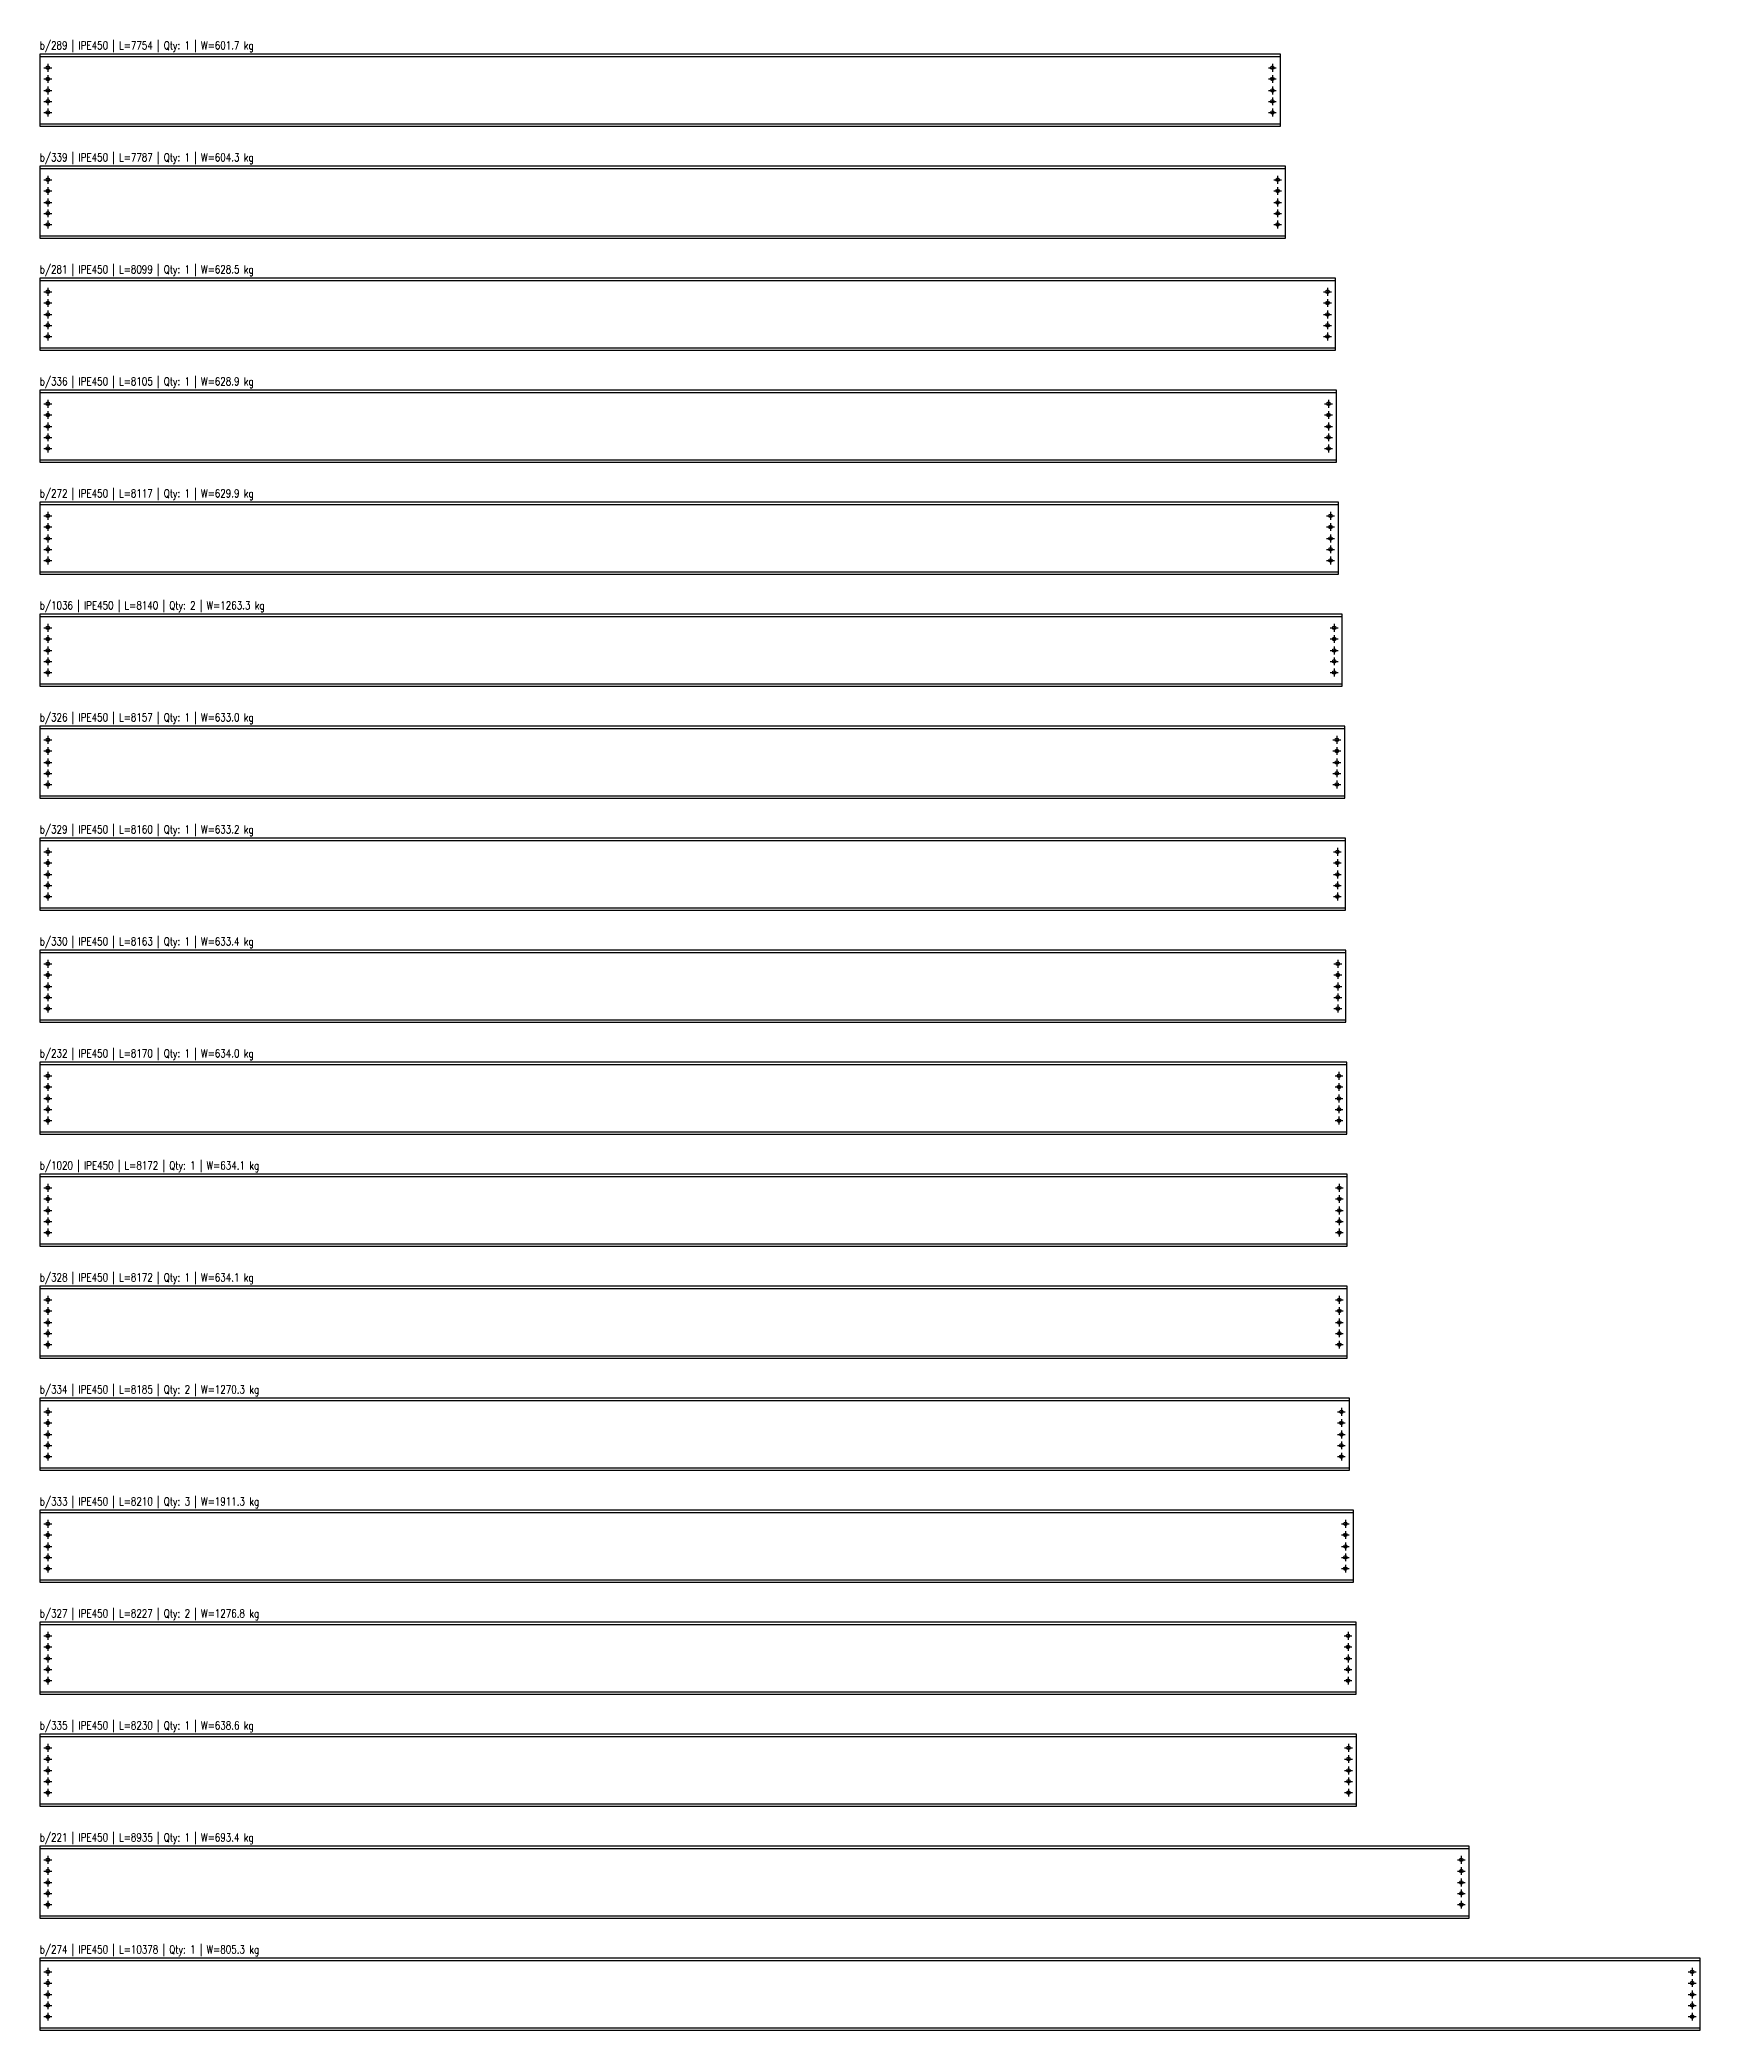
# Model space of a CAD drawing. Header units: millimetres. Extents: x 36000 to 69620, y 69658 to 95398.
# Drawn here: x 36000 to 46378, y 69658 to 82098 of the extents above; entities that cross this region are included whole.
import ezdxf
from ezdxf.enums import TextEntityAlignment as Align

# ---------------------------------------------------------------- set-up
doc = ezdxf.new("R2010")
doc.units = ezdxf.units.MM
doc.header["$LTSCALE"] = 1000
for name, color, linetype in [('IPE450', 1, 'Continuous'), ('perforaciones', 3, 'Continuous'), ('TXT_GEN', 3, 'Continuous')]:
    doc.layers.add(name, color=color, linetype=linetype)
doc.styles.add('CNI_COTAS', font='romans.shx', dxfattribs={"width": 0.8})

# ---------------------------------------------------------------- blocks, each defined once
blk = doc.blocks.new('d22')
at = {"layer": 'perforaciones', "linetype": 'ByBlock'}
for p, q in [((-24.5, 0), (24.5, 0)), ((0, 24.5), (0, -24.5))]:
    blk.add_line(p, q, dxfattribs=at)
blk.add_circle((0, 0), 11, dxfattribs=at)

msp = doc.modelspace()

# ---------------------------------------------------------------- linework, layer by layer
at = {"layer": 'IPE450'}
for p, q in [((36000, 81994), (43754, 81994)), ((36000, 81573), (43754, 81573)), ((36000, 81294), (43787, 81294)), ((36000, 80873), (43787, 80873)), ((36000, 80594), (44099, 80594)), ((36000, 80173), (44099, 80173)), ((36000, 79894), (44105, 79894)), ((36000, 79473), (44105, 79473)), ((36000, 79194), (44117, 79194)), ((36000, 78773), (44117, 78773)), ((36000, 78494), (44140, 78494)), ((36000, 78073), (44140, 78073)), ((36000, 77794), (44157, 77794)), ((36000, 77373), (44157, 77373)), ((36000, 77094), (44160, 77094)), ((36000, 76673), (44160, 76673)), ((36000, 76394), (44163, 76394)), ((36000, 75973), (44163, 75973)), ((36000, 75694), (44170, 75694)), ((36000, 75273), (44170, 75273)), ((36000, 74994), (44172, 74994)), ((36000, 74573), (44172, 74573)), ((36000, 74294), (44172, 74294)), ((36000, 73873), (44172, 73873)), ((36000, 73594), (44185, 73594)), ((36000, 73173), (44185, 73173)), ((36000, 72894), (44210, 72894)), ((36000, 72473), (44210, 72473)), ((36000, 72194), (44227, 72194)), ((36000, 71773), (44227, 71773)), ((36000, 71494), (44230, 71494)), ((36000, 71073), (44230, 71073)), ((36000, 70794), (44935, 70794)), ((36000, 70373), (44935, 70373)), ((36000, 70094), (46378, 70094)), ((36000, 69673), (46378, 69673))]:
    msp.add_line(p, q, dxfattribs=at)
for points in [[(36000, 81558), (43754, 81558), (43754, 82008), (36000, 82008)], [(36000, 80858), (43787, 80858), (43787, 81308), (36000, 81308)], [(36000, 80158), (44099, 80158), (44099, 80608), (36000, 80608)], [(36000, 79458), (44105, 79458), (44105, 79908), (36000, 79908)], [(36000, 78758), (44117, 78758), (44117, 79208), (36000, 79208)], [(36000, 78058), (44140, 78058), (44140, 78508), (36000, 78508)], [(36000, 77358), (44157, 77358), (44157, 77808), (36000, 77808)], [(36000, 76658), (44160, 76658), (44160, 77108), (36000, 77108)], [(36000, 75958), (44163, 75958), (44163, 76408), (36000, 76408)], [(36000, 75258), (44170, 75258), (44170, 75708), (36000, 75708)], [(36000, 74558), (44172, 74558), (44172, 75008), (36000, 75008)], [(36000, 73858), (44172, 73858), (44172, 74308), (36000, 74308)], [(36000, 73158), (44185, 73158), (44185, 73608), (36000, 73608)], [(36000, 72458), (44210, 72458), (44210, 72908), (36000, 72908)], [(36000, 71758), (44227, 71758), (44227, 72208), (36000, 72208)], [(36000, 71058), (44230, 71058), (44230, 71508), (36000, 71508)], [(36000, 70358), (44935, 70358), (44935, 70808), (36000, 70808)], [(36000, 69658), (46378, 69658), (46378, 70108), (36000, 70108)]]:
    msp.add_lwpolyline(points, close=True, dxfattribs=at)

# ---------------------------------------------------------------- block references
for p in [(36050, 81923), (36050, 81853), (43704, 81923), (43704, 81853), (36050, 81781), (36050, 81713), (43704, 81781), (43704, 81713), (36050, 81643), (43704, 81643), (36050, 81223), (43737, 81223), (36050, 81153), (43737, 81153), (36050, 81081), (36050, 81013), (43737, 81081), (43737, 81013), (36050, 80943), (43737, 80943), (36050, 80523), (44049, 80523), (36050, 80453), (36050, 80381), (44049, 80453), (44049, 80381), (36050, 80313), (36050, 80243), (44049, 80313), (44049, 80243), (36050, 79823), (36050, 79753), (44055, 79823), (44055, 79753), (36050, 79681), (36050, 79613), (44055, 79681), (44055, 79613), (36050, 79543), (44055, 79543), (36050, 79123), (44067, 79123), (36050, 79053), (36050, 78981), (44067, 79053), (44067, 78981), (36050, 78913), (36050, 78843), (44067, 78913), (44067, 78843), (36050, 78423), (36050, 78353), (44090, 78423), (44090, 78353), (36050, 78281), (44090, 78281), (36050, 78213), (36050, 78143), (44090, 78213), (44090, 78143), (36050, 77723), (44107, 77723), (36050, 77653), (44107, 77653), (36050, 77581), (36050, 77513), (44107, 77581), (44107, 77513), (36050, 77443), (44107, 77443), (36050, 77023), (44110, 77023), (36050, 76953), (36050, 76881), (44110, 76953), (44110, 76881), (36050, 76813), (36050, 76743), (44110, 76813), (44110, 76743), (36050, 76323), (36050, 76253), (44113, 76323), (44113, 76253), (36050, 76181), (36050, 76113), (44113, 76181), (44113, 76113), (36050, 76043), (44113, 76043), (36050, 75623), (44120, 75623), (36050, 75553), (44120, 75553), (36050, 75481), (36050, 75413), (44120, 75481), (44120, 75413), (36050, 75343), (44120, 75343), (36050, 74923), (44122, 74923), (36050, 74853), (36050, 74781), (44122, 74853), (44122, 74781), (36050, 74713), (36050, 74643), (44122, 74713), (44122, 74643), (36050, 74223), (36050, 74153), (44122, 74223), (44122, 74153), (36050, 74081), (36050, 74013), (44122, 74081), (44122, 74013), (36050, 73943), (44122, 73943), (36050, 73523), (44135, 73523), (36050, 73453), (36050, 73381), (44135, 73453), (44135, 73381), (36050, 73313), (44135, 73313), (36050, 73243), (44135, 73243), (36050, 72823), (36050, 72753), (44160, 72823), (44160, 72753), (36050, 72681), (44160, 72681), (36050, 72613), (36050, 72543), (44160, 72613), (44160, 72543), (36050, 72123), (36050, 72053), (44177, 72123), (44177, 72053), (36050, 71981), (36050, 71913), (44177, 71981), (44177, 71913), (36050, 71843), (44177, 71843), (36050, 71423), (44180, 71423), (36050, 71353), (36050, 71281), (44180, 71353), (44180, 71281), (36050, 71213), (36050, 71143), (44180, 71213), (44180, 71143), (36050, 70723), (36050, 70653), (44885, 70723), (44885, 70653), (36050, 70581), (36050, 70513), (44885, 70581), (44885, 70513), (36050, 70443), (44885, 70443), (36050, 70023), (46328, 70023), (36050, 69953), (46328, 69953), (36050, 69881), (36050, 69813), (46328, 69881), (46328, 69813), (36050, 69743), (46328, 69743)]:
    msp.add_blockref('d22', p, dxfattribs=at)

# ---------------------------------------------------------------- texts
at = {"layer": 'TXT_GEN', "style": 'CNI_COTAS', "width": 0.8}
for s, p in [('b/289 | IPE450 | L=7754 | Qty: 1 | W=601.7 kg', (36000, 82023)), ('b/339 | IPE450 | L=7787 | Qty: 1 | W=604.3 kg', (36000, 81323)), ('b/281 | IPE450 | L=8099 | Qty: 1 | W=628.5 kg', (36000, 80623)), ('b/336 | IPE450 | L=8105 | Qty: 1 | W=628.9 kg', (36000, 79923)), ('b/272 | IPE450 | L=8117 | Qty: 1 | W=629.9 kg', (36000, 79223)), ('b/1036 | IPE450 | L=8140 | Qty: 2 | W=1263.3 kg', (36000, 78523)), ('b/326 | IPE450 | L=8157 | Qty: 1 | W=633.0 kg', (36000, 77823)), ('b/329 | IPE450 | L=8160 | Qty: 1 | W=633.2 kg', (36000, 77123)), ('b/330 | IPE450 | L=8163 | Qty: 1 | W=633.4 kg', (36000, 76423)), ('b/232 | IPE450 | L=8170 | Qty: 1 | W=634.0 kg', (36000, 75723)), ('b/1020 | IPE450 | L=8172 | Qty: 1 | W=634.1 kg', (36000, 75023)), ('b/328 | IPE450 | L=8172 | Qty: 1 | W=634.1 kg', (36000, 74323)), ('b/334 | IPE450 | L=8185 | Qty: 2 | W=1270.3 kg', (36000, 73623)), ('b/333 | IPE450 | L=8210 | Qty: 3 | W=1911.3 kg', (36000, 72923)), ('b/327 | IPE450 | L=8227 | Qty: 2 | W=1276.8 kg', (36000, 72223)), ('b/335 | IPE450 | L=8230 | Qty: 1 | W=638.6 kg', (36000, 71523)), ('b/221 | IPE450 | L=8935 | Qty: 1 | W=693.4 kg', (36000, 70823)), ('b/274 | IPE450 | L=10378 | Qty: 1 | W=805.3 kg', (36000, 70123))]:
    msp.add_text(s, height=50, dxfattribs=at).set_placement(p, align=Align.BOTTOM_LEFT)

doc.saveas('drawing.dxf')
